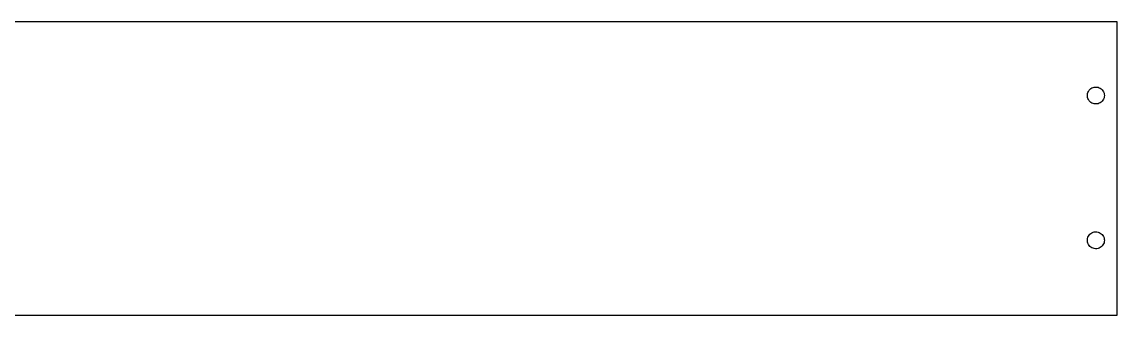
# Model space of a CAD drawing. Header units: metres. Extents: x 0 to 439, y 0 to 59.
# Drawn here: x 219.3 to 438.6, y 0 to 58.8 of the extents above; entities that cross this region are included whole.
import ezdxf

# ---------------------------------------------------------------- set-up
doc = ezdxf.new("R2010")
doc.units = ezdxf.units.M

msp = doc.modelspace()

# ---------------------------------------------------------------- linework, layer by layer
for p, q in [((438.65, 58.75), (0, 58.75)), ((438.65, 0), (438.65, 58.75)), ((432.705, 44.1241), (432.741, 44.3696)), ((432.705, 43.8759), (432.705, 44.1241)), ((432.741, 43.6304), (432.705, 43.8759)), ((432.741, 44.3696), (432.812, 44.6073)), ((432.812, 44.6073), (432.918, 44.832)), ((432.918, 44.832), (433.054, 45.039)), ((433.054, 45.039), (433.22, 45.2238)), ((433.22, 45.2238), (433.411, 45.3826)), ((433.411, 45.3826), (433.623, 45.5119)), ((433.623, 45.5119), (433.851, 45.6089)), ((433.851, 45.6089), (434.091, 45.6717)), ((434.091, 45.6717), (434.338, 45.6989)), ((434.338, 45.6989), (434.586, 45.6898)), ((434.586, 45.6898), (434.83, 45.6447)), ((434.83, 45.6447), (435.065, 45.5646)), ((435.065, 45.5646), (435.286, 45.4511)), ((435.286, 45.4511), (435.487, 45.3067)), ((435.487, 45.3067), (435.666, 45.1344)), ((435.666, 45.1344), (435.818, 44.938)), ((435.818, 44.938), (435.939, 44.7216)), ((435.939, 44.7216), (436.028, 44.4898)), ((436.028, 44.4898), (436.082, 44.2475)), ((436.082, 44.2475), (436.1, 44)), ((436.1, 44), (436.082, 43.7525)), ((432.812, 43.3927), (432.741, 43.6304)), ((432.918, 43.168), (432.812, 43.3927)), ((433.054, 42.961), (432.918, 43.168)), ((433.22, 42.7762), (433.054, 42.961)), ((433.411, 42.6174), (433.22, 42.7762)), ((433.623, 42.4881), (433.411, 42.6174)), ((433.851, 42.3911), (433.623, 42.4881)), ((434.091, 42.3283), (433.851, 42.3911)), ((434.338, 42.3011), (434.091, 42.3283)), ((434.586, 42.3102), (434.338, 42.3011)), ((434.83, 42.3553), (434.586, 42.3102)), ((435.065, 42.4354), (434.83, 42.3553)), ((435.286, 42.5489), (435.065, 42.4354)), ((435.487, 42.6933), (435.286, 42.5489)), ((435.666, 42.8656), (435.487, 42.6933)), ((435.818, 43.062), (435.666, 42.8656)), ((435.939, 43.2784), (435.818, 43.062)), ((436.028, 43.5102), (435.939, 43.2784)), ((436.082, 43.7525), (436.028, 43.5102)), ((432.705, 15.1241), (432.741, 15.3696)), ((432.741, 15.3696), (432.812, 15.6073)), ((432.812, 15.6073), (432.918, 15.832)), ((432.918, 15.832), (433.054, 16.039)), ((433.054, 16.039), (433.22, 16.2238)), ((433.22, 16.2238), (433.411, 16.3826)), ((433.411, 16.3826), (433.623, 16.5119)), ((433.623, 16.5119), (433.851, 16.6089)), ((433.851, 16.6089), (434.091, 16.6717)), ((434.091, 16.6717), (434.338, 16.6989)), ((434.338, 16.6989), (434.586, 16.6898)), ((434.586, 16.6898), (434.83, 16.6447)), ((434.83, 16.6447), (435.065, 16.5646)), ((435.065, 16.5646), (435.286, 16.4511)), ((435.286, 16.4511), (435.487, 16.3067)), ((435.487, 16.3067), (435.666, 16.1344)), ((435.666, 16.1344), (435.818, 15.938)), ((435.818, 15.938), (435.939, 15.7216)), ((435.939, 15.7216), (436.028, 15.4898)), ((436.028, 15.4898), (436.082, 15.2475)), ((432.705, 14.8759), (432.705, 15.1241)), ((432.741, 14.6304), (432.705, 14.8759)), ((432.812, 14.3927), (432.741, 14.6304)), ((432.918, 14.168), (432.812, 14.3927)), ((433.054, 13.961), (432.918, 14.168)), ((433.22, 13.7762), (433.054, 13.961)), ((433.411, 13.6174), (433.22, 13.7762)), ((433.623, 13.4881), (433.411, 13.6174)), ((433.851, 13.3911), (433.623, 13.4881)), ((434.091, 13.3283), (433.851, 13.3911)), ((434.338, 13.3011), (434.091, 13.3283)), ((434.586, 13.3102), (434.338, 13.3011)), ((434.83, 13.3553), (434.586, 13.3102)), ((435.065, 13.4354), (434.83, 13.3553)), ((435.286, 13.5489), (435.065, 13.4354)), ((435.487, 13.6933), (435.286, 13.5489)), ((435.666, 13.8656), (435.487, 13.6933)), ((435.818, 14.062), (435.666, 13.8656)), ((435.939, 14.2784), (435.818, 14.062)), ((436.028, 14.5102), (435.939, 14.2784)), ((436.082, 14.7525), (436.028, 14.5102)), ((436.082, 15.2475), (436.1, 15)), ((436.1, 15), (436.082, 14.7525)), ((0, 0), (438.65, 0))]:
    msp.add_line(p, q)

doc.saveas('drawing.dxf')
